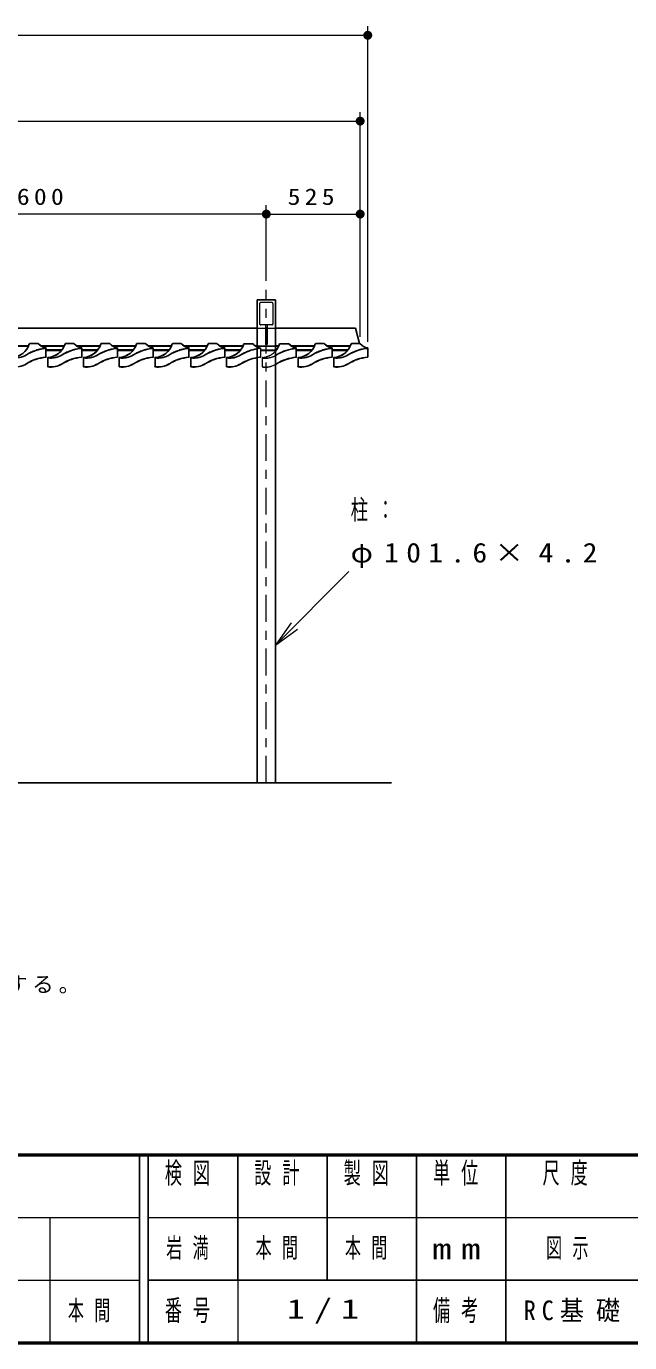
# Model space of a CAD drawing. Units: millimetres on the paper, with parts at other scales. Extents: x -385 to 0, y 0 to 267.
# Drawn here: x -256.1 to -188.6, y 0 to 147.2 of the extents above; entities that cross this region are included whole.
import ezdxf

# ---------------------------------------------------------------- set-up
doc = ezdxf.new("R2010")
doc.units = ezdxf.units.MM
doc.linetypes.add('USER1', pattern=[4.5, 2.5, -2])
doc.linetypes.add('USER2', pattern=[6, 3, -1, 1, -1])
doc.layers.add('LY_1', color=4, linetype='Continuous', lineweight=25)
doc.layers.add('LY_4', color=7, linetype='Continuous', lineweight=13)
doc.styles.add('ＭＳ ゴシック', font='')
doc.styles.get('ＭＳ ゴシック').set_extended_font_data('MS Gothic')

# ---------------------------------------------------------------- blocks, each defined once
blk = doc.blocks.new('filled_dot')
at = {"color": 0, "linetype": 'Continuous', "lineweight": -2, "const_width": 1.25}
blk.add_lwpolyline([(-0.625, 0, 1), (0.625, 0, 1)], format="xyb", close=True, dxfattribs=at)
blk = doc.blocks.new('open_arrow')
at = {"color": 0, "linetype": 'Continuous', "lineweight": -2}
blk.add_lwpolyline([(7.5, 1.25), (0, 0), (7.5, -1.25)], dxfattribs=at)

msp = doc.modelspace()

# ---------------------------------------------------------------- linework, layer by layer
at = {"layer": 'LY_1', "color": 7, "lineweight": 13}
for p, q in [((-217.947, 111.93), (-217.947, 147.22)), ((-345.747, 146.22), (-217.947, 146.22)), ((-218.797, 127.22), (-218.797, 137.62)), ((-343.797, 136.62), (-218.797, 136.62)), ((-229.297, 118.761), (-229.297, 127.22)), ((-218.797, 112.48), (-218.797, 127.22)), ((-229.297, 126.22), (-281.297, 126.22)), ((-229.297, 126.22), (-218.797, 126.22)), ((-228.281, 78.023), (-220.047, 86.256))]:
    msp.add_line(p, q, dxfattribs=at)
at = {"layer": 'LY_1'}
for p, q in [((-230.313, 62.62), (-230.313, 116.62)), ((-230.313, 116.62), (-228.281, 116.62)), ((-228.281, 62.62), (-228.281, 116.62)), ((-254.815, 111.731), (-255.768, 111.731)), ((-253.947, 110.227), (-253.947, 111.211)), ((-253.947, 110.227), (-253.947, 111.211)), ((-250.815, 111.731), (-251.768, 111.731)), ((-249.947, 110.227), (-249.947, 111.211)), ((-246.815, 111.731), (-247.768, 111.731)), ((-245.947, 110.227), (-245.947, 111.211)), ((-242.815, 111.731), (-243.768, 111.731)), ((-241.947, 110.227), (-241.947, 111.211)), ((-238.815, 111.731), (-239.768, 111.731)), ((-237.947, 110.227), (-237.947, 111.211)), ((-234.815, 111.731), (-235.768, 111.731)), ((-233.947, 110.227), (-233.947, 111.211)), ((-230.815, 111.727), (-231.768, 111.727)), ((-226.815, 111.727), (-227.768, 111.727)), ((-225.947, 110.227), (-225.947, 111.207)), ((-222.815, 111.731), (-223.768, 111.731)), ((-221.947, 110.227), (-221.947, 111.211)), ((-218.815, 111.731), (-219.768, 111.731)), ((-217.947, 110.227), (-217.947, 111.211)), ((-253.747, 110.133), (-253.747, 109.153)), ((-249.747, 110.133), (-249.747, 109.153)), ((-245.747, 110.133), (-245.747, 109.153)), ((-241.747, 110.133), (-241.747, 109.153)), ((-237.747, 110.133), (-237.747, 109.153)), ((-233.747, 110.133), (-233.747, 109.153)), ((-225.747, 110.133), (-225.747, 109.153)), ((-221.747, 110.133), (-221.747, 109.153))]:
    msp.add_line(p, q, dxfattribs=at)
at = {"layer": 'LY_1', "color": 131, "linetype": 'USER1', "lineweight": 13}
for p, q in [((-228.675, 116.32), (-229.919, 116.32)), ((-230.047, 116.192), (-230.047, 113.948)), ((-228.547, 113.948), (-228.547, 116.192)), ((-230.313, 113.48), (-228.281, 113.48)), ((-228.675, 113.82), (-229.919, 113.82)), ((-230.313, 111.48), (-228.281, 111.48)), ((-230.313, 111.46), (-228.281, 111.46)), ((-229.947, 111.044), (-228.281, 111.044)), ((-229.947, 110.98), (-228.281, 110.98)), ((-229.947, 110.96), (-228.281, 110.96))]:
    msp.add_line(p, q, dxfattribs=at)
at = {"layer": 'LY_1', "color": 2, "linetype": 'USER2', "lineweight": 13}
msp.add_line((-229.297, 62.62), (-229.297, 117.761), dxfattribs=at)
at = {"layer": 'LY_1', "color": 190}
for p, q in [((-230.313, 113.48), (-280.281, 113.48)), ((-219.333, 113.48), (-228.281, 113.48)), ((-258.515, 111.48), (-255.897, 111.48)), ((-258.485, 111.46), (-255.906, 111.46)), ((-254.515, 111.48), (-251.897, 111.48)), ((-254.485, 111.46), (-251.906, 111.46)), ((-253.947, 111.044), (-252.154, 111.044)), ((-253.947, 110.98), (-252.204, 110.98)), ((-253.947, 110.96), (-252.221, 110.96)), ((-250.515, 111.48), (-247.897, 111.48)), ((-250.485, 111.46), (-247.906, 111.46)), ((-249.947, 111.044), (-248.154, 111.044)), ((-249.947, 110.98), (-248.204, 110.98)), ((-249.947, 110.96), (-248.221, 110.96)), ((-246.515, 111.48), (-243.897, 111.48)), ((-246.485, 111.46), (-243.906, 111.46)), ((-245.947, 111.044), (-244.154, 111.044)), ((-245.947, 110.98), (-244.204, 110.98)), ((-245.947, 110.96), (-244.221, 110.96)), ((-242.515, 111.48), (-239.897, 111.48)), ((-242.485, 111.46), (-239.906, 111.46)), ((-241.947, 111.044), (-240.154, 111.044)), ((-241.947, 110.98), (-240.204, 110.98)), ((-241.947, 110.96), (-240.221, 110.96)), ((-238.515, 111.48), (-235.897, 111.48)), ((-238.485, 111.46), (-235.906, 111.46)), ((-237.947, 111.044), (-236.154, 111.044)), ((-237.947, 110.98), (-236.204, 110.98)), ((-237.947, 110.96), (-236.221, 110.96)), ((-234.515, 111.48), (-231.896, 111.48)), ((-234.485, 111.46), (-231.905, 111.46)), ((-233.947, 111.044), (-232.151, 111.044)), ((-233.947, 110.98), (-232.201, 110.98)), ((-233.947, 110.96), (-232.218, 110.96)), ((-230.521, 111.48), (-230.313, 111.48)), ((-230.491, 111.46), (-230.313, 111.46)), ((-228.281, 111.48), (-227.896, 111.48)), ((-228.281, 111.46), (-227.905, 111.46)), ((-228.281, 111.044), (-228.151, 111.044)), ((-228.281, 110.98), (-228.201, 110.98)), ((-228.281, 110.96), (-228.218, 110.96)), ((-226.521, 111.48), (-223.897, 111.48)), ((-226.491, 111.46), (-223.906, 111.46)), ((-225.947, 111.044), (-224.154, 111.044)), ((-225.947, 110.98), (-224.204, 110.98)), ((-225.947, 110.96), (-224.221, 110.96)), ((-222.515, 111.48), (-219.897, 111.48)), ((-222.485, 111.46), (-219.906, 111.46)), ((-221.947, 111.044), (-220.154, 111.044)), ((-221.947, 110.98), (-220.204, 110.98)), ((-221.947, 110.96), (-220.221, 110.96))]:
    msp.add_line(p, q, dxfattribs=at)
at = {"layer": 'LY_1', "color": 70, "linetype": 'USER1', "lineweight": 13}
for p, q in [((-229.387, 113.82), (-229.387, 111.618)), ((-229.207, 113.82), (-229.207, 111.618)), ((-229.207, 111.618), (-229.387, 111.618))]:
    msp.add_line(p, q, dxfattribs=at)
at = {"layer": 'LY_1', "color": 7}
for p, q in [((-219.333, 113.48), (-218.864, 111.731)), ((-347.297, 62.62), (-215.297, 62.62))]:
    msp.add_line(p, q, dxfattribs=at)
at = {"layer": 'LY_1', "linetype": 'USER1', "lineweight": 13}
for p, q in [((-254.815, 111.721), (-255.768, 111.721)), ((-250.815, 111.721), (-251.768, 111.721)), ((-246.815, 111.721), (-247.768, 111.721)), ((-242.815, 111.721), (-243.768, 111.721)), ((-238.815, 111.721), (-239.768, 111.721)), ((-234.815, 111.721), (-235.768, 111.721)), ((-230.815, 111.717), (-231.768, 111.717)), ((-229.947, 111.207), (-229.947, 110.227)), ((-226.815, 111.717), (-227.768, 111.717)), ((-222.815, 111.721), (-223.768, 111.721)), ((-218.815, 111.721), (-219.768, 111.721)), ((-229.747, 110.133), (-229.747, 109.153))]:
    msp.add_line(p, q, dxfattribs=at)
at = {"layer": 'LY_1', "color": 131, "linetype": 'USER1', "lineweight": 13}
for centre, start, end in [((-229.919, 116.192), 90, 180), ((-228.675, 116.192), 0, 90), ((-229.919, 113.948), 180, 270), ((-228.675, 113.948), 270, 0)]:
    msp.add_arc(centre, 0.128, start, end, dxfattribs=at)
at = {"layer": 'LY_1'}
for centre, radius, start, end in [((-257.413, 112.521), 2.41, 262.30635, 301.88041), ((-257.9, 112.366), 2.19, 274.35776, 342.19171), ((-253.504, 106.237), 4.99, 95.2352, 121.88041), ((-255.768, 111.681), 0.05, 90, 162.19171), ((-254.815, 111.681), 0.05, 41.07659, 90), ((-253.73, 112.627), 1.39, 221.07659, 260.5565), ((-253.962, 111.231), 0.025, 275.2352, 80.5565), ((-253.413, 112.521), 2.41, 262.30635, 301.88041), ((-253.9, 112.366), 2.19, 274.35776, 342.19171), ((-249.504, 106.237), 4.99, 95.2352, 121.88041), ((-251.768, 111.681), 0.05, 90, 162.19171), ((-250.815, 111.681), 0.05, 41.07659, 90), ((-249.73, 112.627), 1.39, 221.07659, 260.5565), ((-249.962, 111.231), 0.025, 275.2352, 80.5565), ((-249.413, 112.521), 2.41, 262.30635, 301.88041), ((-249.9, 112.366), 2.19, 274.35776, 342.19171), ((-245.504, 106.237), 4.99, 95.2352, 121.88041), ((-247.768, 111.681), 0.05, 90, 162.19171), ((-246.815, 111.681), 0.05, 41.07659, 90), ((-245.73, 112.627), 1.39, 221.07659, 260.5565), ((-245.962, 111.231), 0.025, 275.2352, 80.5565), ((-245.413, 112.521), 2.41, 262.30635, 301.88041), ((-245.9, 112.366), 2.19, 274.35776, 342.19171), ((-241.504, 106.237), 4.99, 95.2352, 121.88041), ((-243.768, 111.681), 0.05, 90, 162.19171), ((-242.815, 111.681), 0.05, 41.07659, 90), ((-241.73, 112.627), 1.39, 221.07659, 260.5565), ((-241.962, 111.231), 0.025, 275.2352, 80.5565), ((-241.413, 112.521), 2.41, 262.30635, 301.88041), ((-241.9, 112.366), 2.19, 274.35776, 342.19171), ((-237.504, 106.237), 4.99, 95.2352, 121.88041), ((-239.768, 111.681), 0.05, 90, 162.19171), ((-238.815, 111.681), 0.05, 41.07659, 90), ((-237.73, 112.627), 1.39, 221.07659, 260.5565), ((-237.962, 111.231), 0.025, 275.2352, 80.5565), ((-237.413, 112.521), 2.41, 262.30635, 301.88041), ((-237.9, 112.366), 2.19, 274.35776, 342.19171), ((-233.504, 106.237), 4.99, 95.2352, 121.88041), ((-235.768, 111.681), 0.05, 90, 162.19171), ((-234.815, 111.681), 0.05, 41.07659, 90), ((-233.73, 112.627), 1.39, 221.07659, 260.5565), ((-233.962, 111.231), 0.025, 275.2352, 80.5565), ((-233.413, 112.517), 2.41, 262.30635, 301.88041), ((-233.9, 112.362), 2.19, 274.35776, 342.19171), ((-229.504, 106.233), 4.99, 99.32546, 121.88041), ((-231.768, 111.677), 0.05, 90, 162.19171), ((-230.815, 111.677), 0.05, 41.07659, 90), ((-229.73, 112.623), 1.39, 221.07659, 245.1942), ((-229.9, 112.362), 2.19, 317.68105, 342.19171), ((-229.413, 112.517), 2.41, 298.0075, 301.88041), ((-225.504, 106.233), 4.99, 95.2352, 121.88041), ((-227.768, 111.677), 0.05, 90, 162.19171), ((-226.815, 111.677), 0.05, 41.07659, 90), ((-225.73, 112.623), 1.39, 221.07659, 260.5565), ((-225.962, 111.227), 0.025, 275.2352, 80.5565), ((-225.413, 112.521), 2.41, 262.30635, 301.88041), ((-225.9, 112.366), 2.19, 274.35776, 342.19171), ((-221.504, 106.237), 4.99, 95.2352, 121.88041), ((-223.768, 111.681), 0.05, 90, 162.19171), ((-222.815, 111.681), 0.05, 41.07659, 90), ((-221.73, 112.627), 1.39, 221.07659, 260.5565), ((-221.962, 111.231), 0.025, 275.2352, 80.5565), ((-221.413, 112.521), 2.41, 262.30635, 301.88041), ((-221.9, 112.366), 2.19, 274.35776, 342.19171), ((-217.504, 106.237), 4.99, 95.2352, 121.88041), ((-219.768, 111.681), 0.05, 90, 162.19171), ((-218.815, 111.681), 0.05, 41.07659, 90), ((-217.73, 112.627), 1.39, 221.07659, 260.5565), ((-217.962, 111.231), 0.025, 275.2352, 80.5565), ((-257.413, 111.521), 2.41, 262.30635, 301.88041), ((-253.504, 105.237), 5, 95.2352, 121.88041), ((-253.504, 105.237), 4.99, 95.2352, 121.88041), ((-253.962, 110.231), 0.015, 275.2352, 0), ((-253.962, 110.231), 0.015, 275.2352, 0), ((-253.962, 110.231), 0.025, 275.2352, 53.1301), ((-253.962, 110.231), 0.025, 275.2352, 53.1301), ((-253.732, 110.157), 0.025, 94.35776, 262.30635), ((-253.732, 109.157), 0.025, 126.8699, 262.30635), ((-253.732, 109.157), 0.015, 180, 262.30635), ((-253.413, 111.521), 2.41, 262.30635, 301.88041), ((-253.413, 111.521), 2.4, 262.30635, 301.88041), ((-249.504, 105.237), 5, 95.2352, 121.88041), ((-249.504, 105.237), 4.99, 95.2352, 121.88041), ((-249.962, 110.231), 0.015, 275.2352, 0), ((-249.962, 110.231), 0.025, 275.2352, 53.1301), ((-249.732, 110.157), 0.025, 94.35776, 262.30635), ((-249.732, 109.157), 0.025, 126.8699, 262.30635), ((-249.732, 109.157), 0.015, 180, 262.30635), ((-249.413, 111.521), 2.41, 262.30635, 301.88041), ((-249.413, 111.521), 2.4, 262.30635, 301.88041), ((-245.504, 105.237), 5, 95.2352, 121.88041), ((-245.504, 105.237), 4.99, 95.2352, 121.88041), ((-245.962, 110.231), 0.015, 275.2352, 0), ((-245.962, 110.231), 0.025, 275.2352, 53.1301), ((-245.732, 110.157), 0.025, 94.35776, 262.30635), ((-245.732, 109.157), 0.025, 126.8699, 262.30635), ((-245.732, 109.157), 0.015, 180, 262.30635), ((-245.413, 111.521), 2.41, 262.30635, 301.88041), ((-245.413, 111.521), 2.4, 262.30635, 301.88041), ((-241.504, 105.237), 5, 95.2352, 121.88041), ((-241.504, 105.237), 4.99, 95.2352, 121.88041), ((-241.962, 110.231), 0.015, 275.2352, 0), ((-241.962, 110.231), 0.025, 275.2352, 53.1301), ((-241.732, 110.157), 0.025, 94.35776, 262.30635), ((-241.732, 109.157), 0.025, 126.8699, 262.30635), ((-241.732, 109.157), 0.015, 180, 262.30635), ((-241.413, 111.521), 2.41, 262.30635, 301.88041), ((-241.413, 111.521), 2.4, 262.30635, 301.88041), ((-237.504, 105.237), 5, 95.2352, 121.88041), ((-237.504, 105.237), 4.99, 95.2352, 121.88041), ((-237.962, 110.231), 0.015, 275.2352, 0), ((-237.962, 110.231), 0.025, 275.2352, 53.1301), ((-237.732, 110.157), 0.025, 94.35776, 262.30635), ((-237.732, 109.157), 0.025, 126.8699, 262.30635), ((-237.732, 109.157), 0.015, 180, 262.30635), ((-237.413, 111.521), 2.41, 262.30635, 301.88041), ((-237.413, 111.521), 2.4, 262.30635, 301.88041), ((-233.504, 105.237), 5, 95.2352, 121.88041), ((-233.504, 105.237), 4.99, 95.2352, 121.88041), ((-233.962, 110.231), 0.015, 275.2352, 0), ((-233.962, 110.231), 0.025, 275.2352, 53.1301), ((-233.732, 110.153), 0.025, 94.35776, 262.30635), ((-233.732, 109.157), 0.025, 126.8699, 262.30635), ((-233.732, 109.157), 0.015, 180, 262.30635), ((-233.413, 111.521), 2.41, 262.30635, 301.88041), ((-233.413, 111.521), 2.4, 262.30635, 301.88041), ((-229.504, 105.233), 5, 99.30664, 121.88041), ((-229.504, 105.233), 4.99, 99.32546, 121.88041), ((-229.413, 111.517), 2.4, 298.13455, 301.88041), ((-229.413, 111.517), 2.41, 298.0075, 301.88041), ((-225.504, 105.233), 5, 95.2352, 121.88041), ((-225.504, 105.233), 4.99, 95.2352, 121.88041), ((-225.962, 110.227), 0.015, 275.2352, 0), ((-225.962, 110.227), 0.025, 275.2352, 53.1301), ((-225.732, 110.157), 0.025, 94.35776, 262.30635), ((-225.732, 109.157), 0.025, 126.8699, 262.30635), ((-225.732, 109.157), 0.015, 180, 262.30635), ((-225.413, 111.521), 2.41, 262.30635, 301.88041), ((-225.413, 111.521), 2.4, 262.30635, 301.88041), ((-221.504, 105.237), 5, 95.2352, 121.88041), ((-221.504, 105.237), 4.99, 95.2352, 121.88041), ((-221.962, 110.231), 0.015, 275.2352, 0), ((-221.962, 110.231), 0.025, 275.2352, 53.1301), ((-221.732, 110.157), 0.025, 94.35776, 262.30635), ((-221.732, 109.157), 0.025, 126.8699, 262.30635), ((-221.732, 109.157), 0.015, 180, 262.30635), ((-221.413, 111.521), 2.41, 262.30635, 301.88041), ((-221.413, 111.521), 2.4, 262.30635, 301.88041), ((-217.504, 105.237), 5, 95.2352, 121.88041), ((-217.504, 105.237), 4.99, 95.2352, 121.88041), ((-217.962, 110.231), 0.015, 275.2352, 0), ((-217.962, 110.231), 0.025, 275.2352, 53.1301)]:
    msp.add_arc(centre, radius, start, end, dxfattribs=at)
at = {"layer": 'LY_1', "linetype": 'USER1', "lineweight": 13}
for centre, radius, start, end in [((-257.9, 112.366), 2.2, 274.35776, 342.19171), ((-253.504, 106.237), 5, 95.2352, 121.88041), ((-255.768, 111.681), 0.04, 90, 162.19171), ((-254.815, 111.681), 0.04, 41.07659, 90), ((-253.73, 112.627), 1.4, 221.07659, 260.5565), ((-253.962, 111.231), 0.015, 275.2352, 80.5565), ((-253.413, 112.521), 2.4, 262.30635, 301.88041), ((-253.9, 112.366), 2.2, 274.35776, 342.19171), ((-249.504, 106.237), 5, 95.2352, 121.88041), ((-251.768, 111.681), 0.04, 90, 162.19171), ((-250.815, 111.681), 0.04, 41.07659, 90), ((-249.73, 112.627), 1.4, 221.07659, 260.5565), ((-249.962, 111.231), 0.015, 275.2352, 80.5565), ((-249.413, 112.521), 2.4, 262.30635, 301.88041), ((-249.9, 112.366), 2.2, 274.35776, 342.19171), ((-245.504, 106.237), 5, 95.2352, 121.88041), ((-247.768, 111.681), 0.04, 90, 162.19171), ((-246.815, 111.681), 0.04, 41.07659, 90), ((-245.73, 112.627), 1.4, 221.07659, 260.5565), ((-245.962, 111.231), 0.015, 275.2352, 80.5565), ((-245.413, 112.521), 2.4, 262.30635, 301.88041), ((-245.9, 112.366), 2.2, 274.35776, 342.19171), ((-241.504, 106.237), 5, 95.2352, 121.88041), ((-243.768, 111.681), 0.04, 90, 162.19171), ((-242.815, 111.681), 0.04, 41.07659, 90), ((-241.73, 112.627), 1.4, 221.07659, 260.5565), ((-241.962, 111.231), 0.015, 275.2352, 80.5565), ((-241.413, 112.521), 2.4, 262.30635, 301.88041), ((-241.9, 112.366), 2.2, 274.35776, 342.19171), ((-237.504, 106.237), 5, 95.2352, 121.88041), ((-239.768, 111.681), 0.04, 90, 162.19171), ((-238.815, 111.681), 0.04, 41.07659, 90), ((-237.73, 112.627), 1.4, 221.07659, 260.5565), ((-237.962, 111.231), 0.015, 275.2352, 80.5565), ((-237.413, 112.521), 2.4, 262.30635, 301.88041), ((-237.9, 112.366), 2.2, 274.35776, 342.19171), ((-233.504, 106.237), 5, 95.2352, 121.88041), ((-235.768, 111.681), 0.04, 90, 162.19171), ((-234.815, 111.681), 0.04, 41.07659, 90), ((-233.73, 112.627), 1.4, 221.07659, 260.5565), ((-233.962, 111.231), 0.015, 275.2352, 80.5565), ((-233.413, 112.517), 2.4, 262.30635, 301.88041), ((-233.9, 112.362), 2.2, 274.35776, 342.19171), ((-229.504, 106.233), 5, 95.2352, 121.88041), ((-231.768, 111.677), 0.04, 90, 162.19171), ((-230.815, 111.677), 0.04, 41.07659, 90), ((-229.73, 112.623), 1.4, 221.07659, 260.5565), ((-229.73, 112.623), 1.39, 245.1942, 260.5565), ((-229.504, 106.233), 4.99, 95.2352, 99.32546), ((-229.962, 111.227), 0.015, 275.2352, 80.5565), ((-229.962, 111.227), 0.025, 275.2352, 80.5565), ((-229.9, 112.362), 2.19, 274.35776, 317.68105), ((-229.413, 112.517), 2.4, 262.30635, 301.88041), ((-229.9, 112.362), 2.2, 274.35776, 342.19171), ((-225.504, 106.233), 5, 95.2352, 121.88041), ((-227.768, 111.677), 0.04, 90, 162.19171), ((-226.815, 111.677), 0.04, 41.07659, 90), ((-225.73, 112.623), 1.4, 221.07659, 260.5565), ((-225.962, 111.227), 0.015, 275.2352, 80.5565), ((-225.413, 112.521), 2.4, 262.30635, 301.88041), ((-225.9, 112.366), 2.2, 274.35776, 342.19171), ((-221.504, 106.237), 5, 95.2352, 121.88041), ((-223.768, 111.681), 0.04, 90, 162.19171), ((-222.815, 111.681), 0.04, 41.07659, 90), ((-221.73, 112.627), 1.4, 221.07659, 260.5565), ((-221.962, 111.231), 0.015, 275.2352, 80.5565), ((-221.413, 112.521), 2.4, 262.30635, 301.88041), ((-221.9, 112.366), 2.2, 274.35776, 342.19171), ((-217.504, 106.237), 5, 95.2352, 121.88041), ((-219.768, 111.681), 0.04, 90, 162.19171), ((-218.815, 111.681), 0.04, 41.07659, 90), ((-217.73, 112.627), 1.4, 221.07659, 260.5565), ((-217.962, 111.231), 0.015, 275.2352, 80.5565), ((-253.732, 110.157), 0.015, 94.35776, 262.30635), ((-249.732, 110.157), 0.015, 94.35776, 262.30635), ((-245.732, 110.157), 0.015, 94.35776, 262.30635), ((-241.732, 110.157), 0.015, 94.35776, 262.30635), ((-237.732, 110.157), 0.015, 94.35776, 262.30635), ((-233.732, 110.153), 0.015, 94.35776, 262.30635), ((-229.504, 105.233), 5, 95.2352, 99.32546), ((-229.504, 105.233), 4.99, 95.2352, 99.32546), ((-229.962, 110.227), 0.015, 275.2352, 0), ((-229.962, 110.227), 0.025, 275.2352, 53.1301), ((-229.732, 110.153), 0.025, 94.35776, 262.30635), ((-229.732, 109.153), 0.025, 126.8699, 262.30635), ((-229.732, 110.153), 0.015, 94.35776, 262.30635), ((-229.732, 109.153), 0.015, 180, 262.30635), ((-229.413, 112.517), 2.41, 262.30635, 298.0075), ((-229.413, 111.517), 2.41, 262.30635, 298.0075), ((-229.413, 111.517), 2.4, 262.30635, 298.13455), ((-225.732, 110.157), 0.015, 94.35776, 262.30635), ((-221.732, 110.157), 0.015, 94.35776, 262.30635)]:
    msp.add_arc(centre, radius, start, end, dxfattribs=at)
at = {"layer": 'LY_4', "lineweight": 50}
for p, q in [((-385, 21), (0, 21)), ((-385, 0), (0, 0))]:
    msp.add_line(p, q, dxfattribs=at)
at = {"layer": 'LY_4', "color": 211, "lineweight": 25}
for p, q in [((-243.5, 21), (-243.5, 0)), ((-242.5, 21), (-242.5, 0)), ((-232.5, 21), (-232.5, 7)), ((-222.5, 21), (-222.5, 7)), ((-212.5, 21), (-212.5, 0)), ((-202.5, 21), (-202.5, 7)), ((-242.5, 7), (0, 7))]:
    msp.add_line(p, q, dxfattribs=at)
at = {"layer": 'LY_4'}
for p, q in [((-385, 14), (-243.5, 14)), ((-253.5, 14), (-253.5, 0)), ((-242.5, 14), (-187.5, 14)), ((-385, 7), (-243.5, 7)), ((-232.5, 7), (-232.5, 0))]:
    msp.add_line(p, q, dxfattribs=at)
at = {"layer": 'LY_4', "lineweight": 25}
msp.add_line((-202.5, 7), (-202.5, 0), dxfattribs=at)

# ---------------------------------------------------------------- block references
at = {"layer": 'LY_1', "color": 7, "lineweight": 13, "xscale": 0.4, "yscale": 0.4}
for name, p, rotation in [('filled_dot', (-217.947, 146.22), 180), ('filled_dot', (-218.797, 136.62), 180), ('filled_dot', (-229.297, 126.22), 180), ('filled_dot', (-218.797, 126.22), 180), ('open_arrow', (-228.281, 78.023), 45)]:
    msp.add_blockref(name, p, dxfattribs=dict(at, rotation=rotation))
msp.add_blockref('filled_dot', (-229.297, 126.22), dxfattribs=at)

# ---------------------------------------------------------------- texts
at = {"layer": 'LY_1', "color": 7, "style": 'ＭＳ ゴシック'}
for s, insert, char_height, attachment_point in [('\\T1.33;\\W1.15;2600', (-255.297, 127.22), 1.833, 8), ('\\T1.33;\\W1.15;525', (-224.047, 127.22), 1.833, 8), ('\\T1.5;\\W0.65;柱：', (-219.862, 93.056), 2.199, 4), ('\\T1.5;\\W1.1;φ101.6×4.2', (-219.862, 88.056), 2.199, 4), ('\\T1.23;鋼材は、電気亜鉛メッキ処理の上、ポリエステル樹脂粉体塗装（チャコールグレー）仕上げとする。', (-382.444, 38.969), 1.76, 7), ('\\T1.64;\\W0.6;岩満', (-240.5, 10.5), 2.199, 4), ('\\T1.64;\\W0.6;本間', (-230.5, 10.5), 2.199, 4), ('\\T1.64;\\W0.6;本間', (-220.5, 10.5), 2.199, 4), ('\\T1.64;\\W0.6;図示', (-198, 10.5), 2.199, 4), ('\\T1.64;\\W0.6;本間', (-251.5, 3.5), 2.199, 4), ('\\T1.5;\\W1.35;1/1', (-227, 3.5), 2.199, 4), ('\\T1.5;\\W0.9;RC基礎', (-200.5, 3.5), 2.199, 4)]:
    msp.add_mtext(s, dxfattribs=dict(at, insert=insert, char_height=char_height, attachment_point=attachment_point))
at = {"layer": 'LY_4', "color": 4, "char_height": 2.346, "style": 'ＭＳ ゴシック'}
for s, insert, attachment_point in [('\\T1.64;\\W0.6;検図', (-237.5, 20.167), 2), ('\\T1.64;\\W0.6;設計', (-227.5, 20.167), 2), ('\\T1.64;\\W0.6;製図', (-217.5, 20.167), 2), ('\\T1.64;\\W0.6;単位', (-207.5, 20.167), 2), ('\\T1.64;\\W0.6;尺度', (-195.25, 20.167), 2), ('\\T1.5;\\W1.35;mm', (-207.5, 10.5), 5), ('\\T1.64;\\W0.6;番号', (-237.5, 3.5), 5), ('\\T1.64;\\W0.6;備考', (-207.5, 3.5), 5)]:
    msp.add_mtext(s, dxfattribs=dict(at, insert=insert, attachment_point=attachment_point))

doc.saveas('drawing.dxf')
